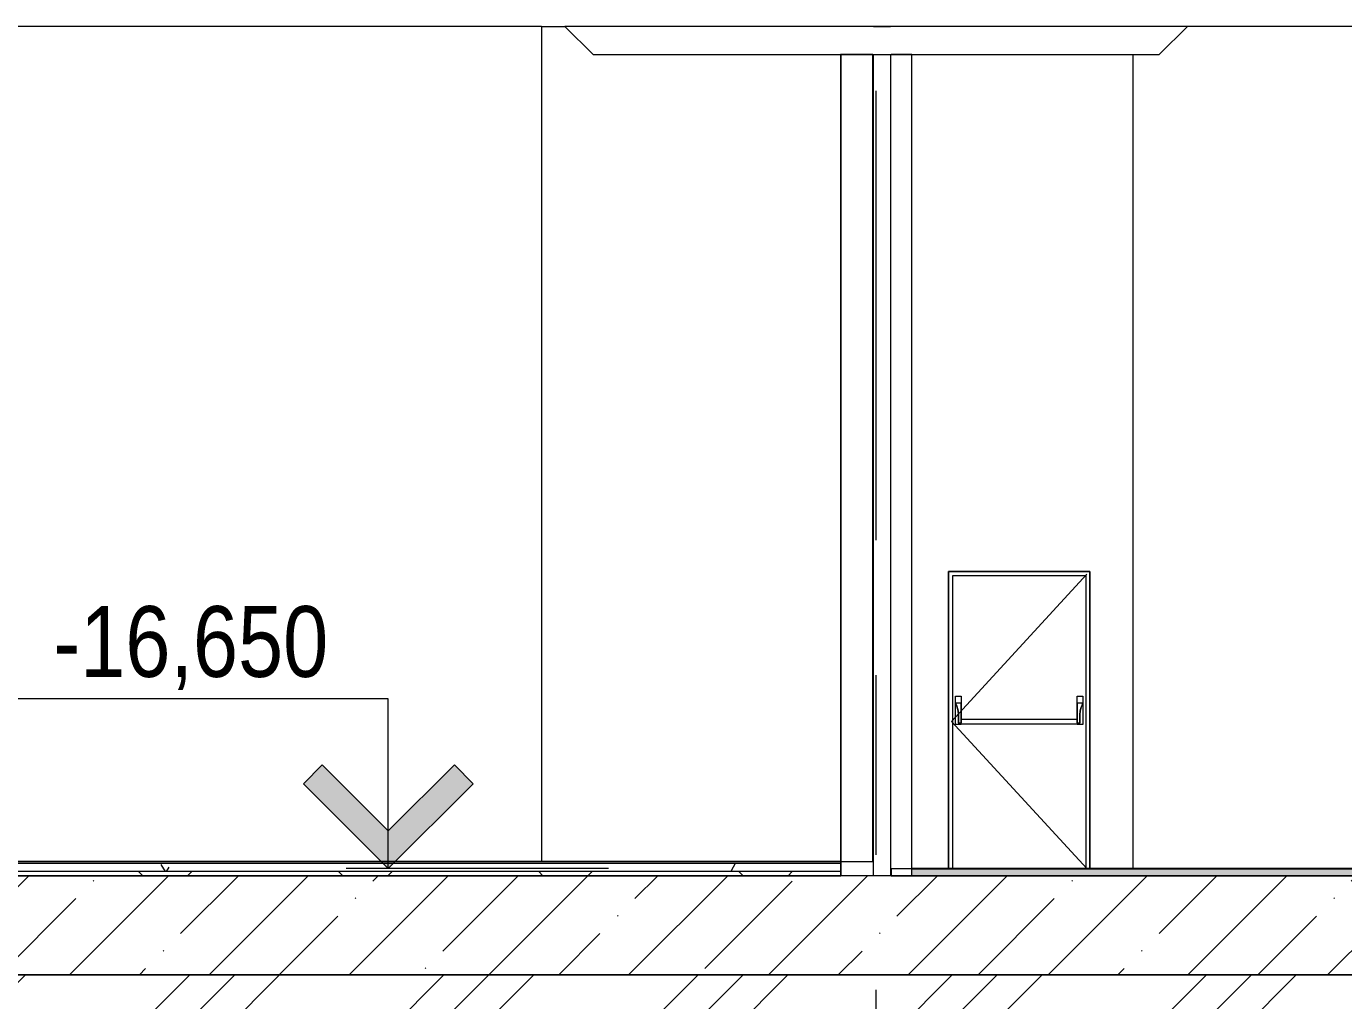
# Model space of a CAD drawing. Header units: millimetres. Extents: x -37960 to 31006, y -24503 to 30326.
# Drawn here: x -30289 to -20980, y -17583 to -10700 of the extents above; entities that cross this region are included whole.
import ezdxf

# ---------------------------------------------------------------- set-up
doc = ezdxf.new("R2010")
doc.units = ezdxf.units.MM
doc.linetypes.add('Осевые', pattern=[6350, 1270, -952.5, 3175, -952.5])
for name, color, linetype, lineweight in [('Высотные отметки', 7, 'Continuous', 9), ('Двери', 7, 'Continuous', 9), ('Каркас_Импост', 7, 'Continuous', 9), ('Обобщенные модели', 7, 'Continuous', 9), ('Обобщенные модели-1', 7, 'Continuous', 18), ('Общие ребра', 7, 'Continuous', 9), ('Основа _2_-1', 7, 'Continuous', 9), ('Отделка 1 _4_-1', 7, 'Continuous', 9), ('Панель', 7, 'Continuous', 9), ('Перекрытия', 7, 'Continuous', 9), ('Стены', 7, 'Continuous', 9), ('Структура _1_', 7, 'Continuous', 18), ('Термическая_воздушная прослойка _3_-1', 7, 'Continuous', 9), ('Фундамент несущей конструкции', 7, 'Continuous', 9), ('Фундамент несущей конструкции-1', 7, 'Continuous', 18), ('Черная _3 сплошная', 7, 'Continuous', 18), ('Штриховка разреза-3', 7, 'Continuous', 9), ('Элементы узлов', 7, 'Continuous', 9)]:
    doc.layers.add(name, color=color, linetype=linetype, lineweight=lineweight)
doc.layers.add('Оси-3', color=7, linetype='Осевые', lineweight=9, true_color=0xaaaaaa)
doc.layers.add('Элементы узлов-2', color=7, linetype='Continuous', lineweight=9, true_color=0x585858)
doc.styles.add('Arial Narrow', font='ARIALN.TTF', dxfattribs={"height": 500})
pattern_1 = [(0, (-3145.52, 6475), (812.8, 203.2), [67.056, -542.544, 67.056, -542.544, -3251.2]), (0, (-3145.52, 6475), (812.8, 203.2), [-1219.2, 67.056, -1152.144, 67.056, -542.544, -1422.4]), (0, (-3145.52, 6475), (812.8, 203.2), [-3048, 67.056, -339.344, 67.056, -948.944]), (120, (-2840.72, 6576.6), (-582.3764, 602.3054), [67.056, -542.544, 67.056, -3793.744]), (120, (-2840.72, 6576.6), (-582.3764, 602.3054), [-676.656, -542.544, 67.056, -1152.144, -2032]), (120, (-2840.72, 6576.6), (-582.3764, 602.3054), [-2438.4, 67.056, -542.544, 67.056, -1355.344]), (120, (-2840.72, 6576.6), (-582.3764, 602.3054), [-3115.056, -339.344, 67.056, -948.944]), (240, (-2739.12, 6983), (-230.4236, -805.5054), [67.056, -542.544, 67.056, -542.544, -3251.2]), (240, (-2739.12, 6983), (-230.4236, -805.5054), [-1219.2, 67.056, -1152.144, 67.056, -542.544, -1422.4]), (240, (-2739.12, 6983), (-230.4236, -805.5054), [-3048, 67.056, -339.344, 67.056, -948.944])]

# ---------------------------------------------------------------- blocks, each defined once
blk = doc.blocks.new('Фундаментная плита - Фундаментная плита-408415-Разрез 3-3')
at = {"layer": 'Фундамент несущей конструкции'}
for p, q in [((-26767.9, -17400), (-26529, -17400)), ((-25647.9, -17400), (-25167.9, -17400)), ((-25647.9, -17400), (-25467.9, -17400))]:
    blk.add_line(p, q, dxfattribs=at)
blk = doc.blocks.new('Стена монолитная - Стена монолитная-463893-Разрез 3-3')
at = {"layer": 'Стены'}
for p, q in [((-29606.2, -16700), (-30394.7, -16700)), ((-29566.5, -16700), (-29606.2, -16700)), ((-26737.1, -16700), (-29566.5, -16700)), ((-26664.4, -16700), (-26737.1, -16700)), ((-26631.3, -16700), (-26664.4, -16700)), ((-25738.1, -16700), (-26631.3, -16700)), ((-26022.9, -16700), (-25832.1, -16700)), ((-25422.7, -16700), (-25738.1, -16700)), ((-21342.9, -16700), (-21692.9, -16700)), ((-20232.9, -16700), (-21342.9, -16700))]:
    blk.add_line(p, q, dxfattribs=at)
at = {"layer": 'Стены', "flags": 128}
for points in [[(-24532.9, -16700), (-24702.2, -16700), (-24864.3, -16700), (-25018.8, -16700), (-25165.3, -16700), (-25303.5, -16700), (-25433.1, -16700), (-25553.7, -16700), (-25665, -16700)], [(-24432.9, -16700), (-24483.2, -16700), (-24532.9, -16700)], [(-21692.9, -16700), (-21919.1, -16700), (-22144.8, -16700), (-22369.4, -16700), (-22592.3, -16700), (-22812.9, -16700), (-23030.8, -16700), (-23245.3, -16700), (-23455.9, -16700), (-23662.1, -16700), (-23863.4, -16700), (-24059.3, -16700), (-24249.3, -16700), (-24432.9, -16700)]]:
    blk.add_lwpolyline(points, dxfattribs=at)
blk = doc.blocks.new('Капители 3_4х3_20 - Капители 3_4х3_4-665804-Разрез 3-3')
at = {"layer": 'Обобщенные модели'}
for p, q in [((-24534.9, -10900), (-24532.9, -10900)), ((-24032.9, -10900), (-24030.9, -10900))]:
    blk.add_line(p, q, dxfattribs=at)
at = {"layer": 'Обобщенные модели-1'}
for p, q in [((-22082.9, -10700), (-26482.9, -10700)), ((-26482.9, -10700), (-26282.9, -10900)), ((-22282.9, -10900), (-22082.9, -10700)), ((-26282.9, -10900), (-24534.9, -10900)), ((-24532.9, -10900), (-24032.9, -10900)), ((-24030.9, -10900), (-22282.9, -10900))]:
    blk.add_line(p, q, dxfattribs=at)
blk = doc.blocks.new('Дверь - Однопольная - ДВ1__21х10-7160120-Разрез 3-3')
at = {"layer": 'Двери'}
for p, q in [((-23721.9, -15482), (-23721.9, -15432.9)), ((-23721.9, -15432.9), (-23681.9, -15432.9)), ((-23681.9, -15432.9), (-23681.9, -15482)), ((-22863.9, -15432.9), (-22823.9, -15432.9)), ((-22863.9, -15482), (-22863.9, -15432.9)), ((-22823.9, -15432.9), (-22823.9, -15482)), ((-23681.9, -15481.4), (-23721.9, -15481.4)), ((-23721.9, -15499.3), (-23721.9, -15482)), ((-23721.9, -15512.5), (-23721.9, -15499.3)), ((-23721.9, -15499.3), (-23715.4, -15499.3)), ((-23721.9, -15524.7), (-23721.9, -15512.5)), ((-23721.9, -15616.9), (-23721.9, -15524.7)), ((-23681.9, -15621.1), (-23681.9, -15481.4)), ((-23681.9, -15482), (-23681.9, -15499.3)), ((-23681.9, -15499.2), (-23681.9, -15621.1)), ((-23681.9, -15499.3), (-23681.9, -15512.5)), ((-23681.9, -15512.5), (-23681.9, -15524.7)), ((-23681.9, -15616.9), (-23681.9, -15524.7)), ((-22823.9, -15481.4), (-22863.9, -15481.4)), ((-22863.9, -15481.4), (-22863.9, -15621.1)), ((-22863.9, -15499.3), (-22863.9, -15482)), ((-22863.9, -15621.1), (-22863.9, -15499.2)), ((-22863.9, -15512.5), (-22863.9, -15499.3)), ((-22863.9, -15524.7), (-22863.9, -15512.5)), ((-22863.9, -15524.7), (-22863.9, -15616.9)), ((-22830.4, -15499.3), (-22823.9, -15499.3)), ((-22823.9, -15482), (-22823.9, -15499.3)), ((-22823.9, -15499.3), (-22823.9, -15512.5)), ((-22823.9, -15512.5), (-22823.9, -15524.7)), ((-22823.9, -15524.7), (-22823.9, -15616.9)), ((-23721.9, -15631.7), (-23721.9, -15616.9)), ((-23681.9, -15631.7), (-23721.9, -15631.7)), ((-23702.1, -15563.2), (-23702.1, -15621.1)), ((-23702.1, -15621.1), (-23702.1, -15563.2)), ((-23702.1, -15621.1), (-23681.9, -15621.1)), ((-23702.1, -15621.1), (-23702.1, -15627.4)), ((-23702.1, -15621.1), (-23681.9, -15621.1)), ((-23702.1, -15628.4), (-23681.9, -15628.4)), ((-22863.9, -15597.4), (-23681.9, -15597.4)), ((-23681.9, -15631.7), (-23681.9, -15616.9)), ((-23681.9, -15627.4), (-23681.9, -15621.1)), ((-23681.9, -15627.3), (-22863.9, -15627.3)), ((-22863.9, -15616.9), (-22863.9, -15631.7)), ((-22863.9, -15621.1), (-22843.7, -15621.1)), ((-22863.9, -15621.1), (-22863.9, -15627.4)), ((-22863.9, -15621.1), (-22843.7, -15621.1)), ((-22863.9, -15628.4), (-22843.7, -15628.4)), ((-22823.9, -15631.7), (-22863.9, -15631.7)), ((-22843.7, -15621.1), (-22843.7, -15563.2)), ((-22843.7, -15563.2), (-22843.7, -15621.1)), ((-22843.7, -15627.4), (-22843.7, -15621.1)), ((-22823.9, -15616.9), (-22823.9, -15631.7))]:
    blk.add_line(p, q, dxfattribs=at)
at = {"layer": 'Двери', "flags": 128}
for points in [[(-23721.9, -15481.4), (-23716.8, -15495.4), (-23711.4, -15510.2)], [(-23711.4, -15510.2), (-23713.4, -15504.6), (-23715.4, -15499.2)], [(-22834.3, -15510.2), (-22829, -15495.4), (-22823.9, -15481.4)], [(-22830.3, -15499.2), (-22832.3, -15504.6), (-22834.3, -15510.2)], [(-23681.9, -15619.5), (-23681.9, -15617.2), (-23681.9, -15614.6), (-23681.9, -15612), (-23681.9, -15609.4), (-23681.9, -15606.9), (-23681.9, -15604.6)], [(-23681.9, -15605.2), (-23681.9, -15607.6), (-23681.9, -15610.1), (-23681.9, -15612.7), (-23681.9, -15615.3), (-23681.9, -15617.8), (-23681.9, -15620.2)], [(-22863.9, -15604.6), (-22863.9, -15606.9), (-22863.9, -15609.4), (-22863.9, -15612), (-22863.9, -15614.6), (-22863.9, -15617.2), (-22863.9, -15619.5)], [(-22863.9, -15620.2), (-22863.9, -15617.8), (-22863.9, -15615.3), (-22863.9, -15612.7), (-22863.9, -15610.1), (-22863.9, -15607.6), (-22863.9, -15605.2)]]:
    blk.add_lwpolyline(points, dxfattribs=at)
at = {"layer": 'Двери'}
for points in [[(-23711.4, -15510.2), (-23709.4, -15515.5), (-23706.1, -15526.6), (-23702.8, -15544.5), (-23702.1, -15556.9), (-23702.1, -15563.2)], [(-23706.4, -15526.7), (-23707.8, -15521), (-23709.5, -15515.5), (-23711.4, -15510.2)], [(-23703.2, -15544.5), (-23703.8, -15539.2), (-23704.6, -15533.9), (-23705.9, -15528.9)], [(-23702.1, -15563.2), (-23702.1, -15556.8), (-23702.5, -15550.6), (-23703.2, -15544.6)], [(-22843.7, -15563.2), (-22843.7, -15556.9), (-22842.9, -15544.5), (-22839.7, -15526.7), (-22836.3, -15515.5), (-22834.3, -15510.2)], [(-22842.6, -15544.6), (-22843.3, -15550.7), (-22843.7, -15556.9), (-22843.7, -15563.2)], [(-22839.8, -15528.9), (-22841, -15534), (-22842.1, -15539.1), (-22842.6, -15544.5)], [(-22834.3, -15510.2), (-22836.3, -15515.5), (-22838, -15521), (-22839.3, -15526.7)]]:
    blk.add_open_spline(points, degree=3, dxfattribs=at)
at = {"layer": 'Каркас_Импост'}
for p, q in [((-23772.9, -14550), (-23772.9, -16650)), ((-22772.9, -14550), (-23772.9, -14550)), ((-23742.9, -16650), (-23742.9, -14580)), ((-23742.9, -14580), (-22802.9, -14580)), ((-22802.9, -14580), (-22802.9, -16650)), ((-22772.9, -16650), (-22772.9, -14550)), ((-23742.9, -16650), (-23772.9, -16650)), ((-22772.9, -16650), (-22802.9, -16650))]:
    blk.add_line(p, q, dxfattribs=at)
at = {"layer": 'Панель'}
blk.add_line((-23751.9, -16650), (-22793.9, -16650), dxfattribs=at)
at = {"layer": 'Элементы узлов'}
for p, q in [((-23751.9, -15610.5), (-22793.9, -14571)), ((-22793.9, -16650), (-23751.9, -15610.5))]:
    blk.add_line(p, q, dxfattribs=at)
blk = doc.blocks.new('Фундаментная плита1 - Фундаментная плита-5964020-Разрез 3-3')
at = {"layer": 'Фундамент несущей конструкции'}
h = blk.add_hatch(dxfattribs=at)
h.set_pattern_fill('FP_1', color=256, style=0, pattern_type=2)
h.set_pattern_definition([(45, (-3145.5, 6475), (-493.914, 493.914), []), (45, (-2651.6, 6475), (-493.914, 493.914), [873.125, -174.625, 6.706, -167.919])])
h.paths.add_polyline_path([(-31682.9, -17400), (25467.1, -17400), (25467.1, -16700), (-31682.9, -16700)], flags=0)
for p, q in [((-30182.9, -16700), (-29301.8, -16700)), ((-27882.9, -16700), (-26882.9, -16700)), ((-26529, -16700), (-25647.9, -16700)), ((-26467.9, -16700), (-25467.9, -16700)), ((-25832.1, -16700), (-26022.9, -16700)), ((-23652.9, -16700), (-22652.9, -16700)), ((-21412.9, -16700), (-20412.9, -16700)), ((-31251.8, -17400), (-28351.8, -17400)), ((-28182.9, -17400), (-26582.9, -17400)), ((-27597.9, -17400), (-24697.9, -17400)), ((-26767.9, -17400), (-26529, -17400)), ((-25649.1, -17400), (-24772.7, -17400)), ((-25467.9, -17400), (-25647.9, -17400)), ((-25647.9, -17400), (-25167.9, -17400)), ((-25647.9, -17400), (-25467.9, -17400)), ((-24771.9, -17400), (-23653.5, -17400)), ((-24579, -17400), (-21679, -17400)), ((-22652.9, -17400), (-21692.9, -17400)), ((-22362.9, -17400), (-19462.9, -17400))]:
    blk.add_line(p, q, dxfattribs=at)
at = {"layer": 'Фундамент несущей конструкции-1'}
for p, q in [((25167.1, -16700), (-31382.9, -16700)), ((-31682.9, -17400), (-13382.9, -17400))]:
    blk.add_line(p, q, dxfattribs=at)
blk = doc.blocks.new('Высотные отметки - Высотная отметка - Стрелка-4455449-Разрез 3-3')
at = {"layer": 'Высотные отметки'}
blk.add_hatch(color=256, dxfattribs=at).paths.add_polyline_path([(-17708.2, 9932.8), (-17241.1, 9465.7), (-16773.9, 9932.8), (-16641.1, 9800), (-17241.1, 9200), (-17841.1, 9800)], flags=0)
for p, q in [((-17241.1, 10400), (-20241.1, 10400)), ((-17241.1, 9200), (-17241.1, 10400)), ((-17708.2, 9932.8), (-17841.1, 9800)), ((-17241.1, 9465.7), (-17708.2, 9932.8)), ((-16773.9, 9932.8), (-17241.1, 9465.7)), ((-16641.1, 9800), (-16773.9, 9932.8)), ((-17841.1, 9800), (-17241.1, 9200)), ((-17241.1, 9200), (-16641.1, 9800)), ((-16145.5, 9200), (-17537.8, 9200))]:
    blk.add_line(p, q, dxfattribs=at)

msp = doc.modelspace()

# ---------------------------------------------------------------- hatches: boundary and pattern name
at = {"layer": 'Штриховка разреза-3'}
h = msp.add_hatch(dxfattribs=at)
h.set_pattern_fill('FP_3', color=256, style=0, pattern_type=2)
h.set_pattern_definition(pattern_1)
h.paths.add_polyline_path([(-24532.9, -16670), (-24532.9, -16615), (-31382.9, -16615), (-31382.9, -16670), (-24772.6, -16670)], flags=0)
h = msp.add_hatch(dxfattribs=at)
h.set_pattern_fill('FP_3', color=256, style=0, pattern_type=2)
h.set_pattern_definition(pattern_1)
h.paths.add_polyline_path([(974.5, -16700), (17467.1, -16700), (17467.1, -16655), (-24032.9, -16655), (-24032.9, -16700), (-3145, -16700)], flags=0)
h.paths.add_polyline_path([(23632.1, -16700), (23767.1, -16700), (23767.1, -16655), (17967.1, -16655), (17967.1, -16700), (21572.3, -16700)], flags=0)
h = msp.add_hatch(dxfattribs=at)
h.set_pattern_fill('FP_4', color=256, style=0, pattern_type=2)
h.set_pattern_definition([(45, (-3145.5, 6475), (-707.107, 707.107), []), (135, (-3145.5, 6475), (-707.107, -707.107), [])])
h.paths.add_polyline_path([(-24772.6, -16700), (-24532.9, -16700), (-24532.9, -16670), (-31382.9, -16670), (-31382.9, -16700), (-25802.5, -16700)], flags=0)
at = {"layer": 'Элементы узлов-2'}
h = msp.add_hatch(dxfattribs=at)
h.set_pattern_fill('FP_13', color=256, style=0, pattern_type=2)
h.set_pattern_definition([(45, (-3145.5, 6475), (-898.026, 898.026), []), (45, (-2828, 6475), (0, 1796.05), []), (45, (-3463, 6475), (0, 1796.05), [])])
h.paths.add_polyline_path([(974.5, -19125.1), (26572.1, -19125.1), (26572.1, -7620), (29811.4, -7620), (29811.4, -6620), (25717.1, -6620), (25717.1, -6350), (25542.1, -6350), (25542.1, -10450), (25467.1, -10450), (25467.1, -17400), (-31682.9, -17400), (-31682.9, -6620), (-36101.4, -6620), (-36101.4, -7620), (-32682.9, -7620), (-32682.9, -19125.1), (-3145, -19125.1)], flags=0)

# ---------------------------------------------------------------- linework, layer by layer
at = {"layer": 'Высотные отметки'}
for p, q in [((-27321.6, -16650), (-27731, -16650)), ((-26175.4, -16650), (-27321.6, -16650))]:
    msp.add_line(p, q, dxfattribs=at)
at = {"layer": 'Общие ребра'}
for p, q in [((-24532.9, -10900), (-24534.9, -10900)), ((-24030.9, -10900), (-24032.9, -10900)), ((-24532.9, -16615), (-31382.9, -16615)), ((17467.1, -16655), (-24032.9, -16655)), ((-24532.9, -16670), (-31382.9, -16670))]:
    msp.add_line(p, q, dxfattribs=at)
at = {"layer": 'Оси-3'}
msp.add_line((-24282.9, -22903.4), (-24282.9, 29000), dxfattribs=at)
at = {"layer": 'Основа _2_-1'}
for p, q in [((-24532.9, -16670), (-24532.9, -16615)), ((-24032.9, -16655), (-24032.9, -16700)), ((-24032.9, -16700), (17467.1, -16700))]:
    msp.add_line(p, q, dxfattribs=at)
at = {"layer": 'Отделка 1 _4_-1'}
for p, q in [((-24532.9, -16600), (-31382.9, -16600)), ((-24532.9, -16615), (-24532.9, -16600)), ((17467.1, -16650), (-24032.9, -16650)), ((-24032.9, -16650), (-24032.9, -16655))]:
    msp.add_line(p, q, dxfattribs=at)
at = {"layer": 'Перекрытия'}
for p, q in [((-26646.9, -16600), (-25647.9, -16600)), ((-26642.9, -16600), (-26522.9, -16600)), ((-24532.9, -16600), (-24532.9, -16700)), ((-24532.9, -16600), (-24307.9, -16600)), ((-24307.9, -16600), (-24302.9, -16600)), ((-24302.9, -16700), (-24302.9, -16600)), ((-24182.9, -16650), (-24182.9, -16700)), ((-24182.9, -16650), (-24032.9, -16650)), ((-24032.9, -16650), (-24032.9, -16700)), ((-22472.9, -16650), (-20917.3, -16650)), ((-25647.9, -16700), (-26646.9, -16700)), ((-26522.9, -16700), (-26642.9, -16700)), ((-24302.9, -16700), (-24532.9, -16700)), ((-24032.9, -16700), (-24182.9, -16700)), ((-20917.3, -16700), (-22472.9, -16700))]:
    msp.add_line(p, q, dxfattribs=at)
at = {"layer": 'Стены'}
for p, q in [((-26647.9, -10701), (-31380.9, -10701)), ((-26647.9, -10701), (-26481.9, -10701)), ((-26647.9, -10701), (-26647.9, -16600)), ((-24302.9, -10700), (-24182.9, -10700)), ((-16032.9, -10701), (-22083.9, -10701)), ((-16032.9, -10701), (-22083.9, -10701)), ((-24307.9, -10900), (-24532.9, -10900)), ((-24532.9, -10900), (-24532.9, -16600)), ((-24307.9, -16600), (-24307.9, -10900)), ((-24302.9, -16700), (-24302.9, -10900)), ((-24182.9, -10900), (-24182.9, -16700)), ((-24032.9, -10900), (-24177.9, -10900)), ((-22470.9, -10900), (-22470.9, -16650)), ((-23772.9, -16640), (-23772.9, -14550)), ((-23772.9, -14550), (-22772.9, -14550)), ((-22772.9, -14550), (-22772.9, -16640)), ((-31380.9, -16600), (-26647.9, -16600)), ((-26647.9, -16600), (-24307.9, -16600)), ((-24532.9, -16600), (-24307.9, -16600)), ((-24177.9, -16650), (-24177.9, -16700)), ((-24030.9, -16650), (-23772.9, -16650)), ((-23772.9, -16650), (-23772.9, -16640)), ((-22772.9, -16640), (-22772.9, -16650)), ((-22772.9, -16650), (-22472.9, -16650)), ((-22470.9, -16650), (-15934.9, -16650)), ((-22470.9, -16650), (-18807.9, -16650)), ((-24182.9, -16700), (-24302.9, -16700)), ((-24177.9, -16700), (-24030.9, -16700))]:
    msp.add_line(p, q, dxfattribs=at)
at = {"layer": 'Структура _1_'}
for p, q in [((-24534.9, -10900), (-24534.9, -16600)), ((-24532.9, -16600), (-24532.9, -10900)), ((-24032.9, -10900), (-24032.9, -16650)), ((-24030.9, -16650), (-24030.9, -10900)), ((-24534.9, -16600), (-24532.9, -16600)), ((-24032.9, -16650), (-24030.9, -16650))]:
    msp.add_line(p, q, dxfattribs=at)
at = {"layer": 'Термическая_воздушная прослойка _3_-1'}
for p, q in [((-31382.9, -16700), (-24532.9, -16700)), ((-24532.9, -16700), (-24532.9, -16670))]:
    msp.add_line(p, q, dxfattribs=at)
at = {"layer": 'Черная _3 сплошная'}
msp.add_line((25467.1, -17400), (-31682.9, -17400), dxfattribs=at)

# ---------------------------------------------------------------- block references
at = {"layer": 'Высотные отметки'}
msp.add_blockref('Высотные отметки - Высотная отметка - Стрелка-4455449-Разрез 3-3', (-10489.9, -25850), dxfattribs=at)
at = {"layer": 'Двери'}
msp.add_blockref('Дверь - Однопольная - ДВ1__21х10-7160120-Разрез 3-3', (0, 0), dxfattribs=at)
at = {"layer": 'Обобщенные модели'}
msp.add_blockref('Капители 3_4х3_20 - Капители 3_4х3_4-665804-Разрез 3-3', (0, 0), dxfattribs=at)
at = {"layer": 'Стены'}
msp.add_blockref('Стена монолитная - Стена монолитная-463893-Разрез 3-3', (0, 0), dxfattribs=at)
at = {"layer": 'Фундамент несущей конструкции'}
for name in ['Фундаментная плита1 - Фундаментная плита-5964020-Разрез 3-3', 'Фундаментная плита - Фундаментная плита-408415-Разрез 3-3']:
    msp.add_blockref(name, (0, 0), dxfattribs=at)

# ---------------------------------------------------------------- texts
at = {"layer": 'Высотные отметки', "insert": (-30098.1, -14795.7), "char_height": 500, "width": 2321.116, "attachment_point": 1, "line_spacing_factor": 0.974696, "style": 'Arial Narrow'}
msp.add_mtext('-16,650', dxfattribs=at)

doc.saveas('drawing.dxf')
